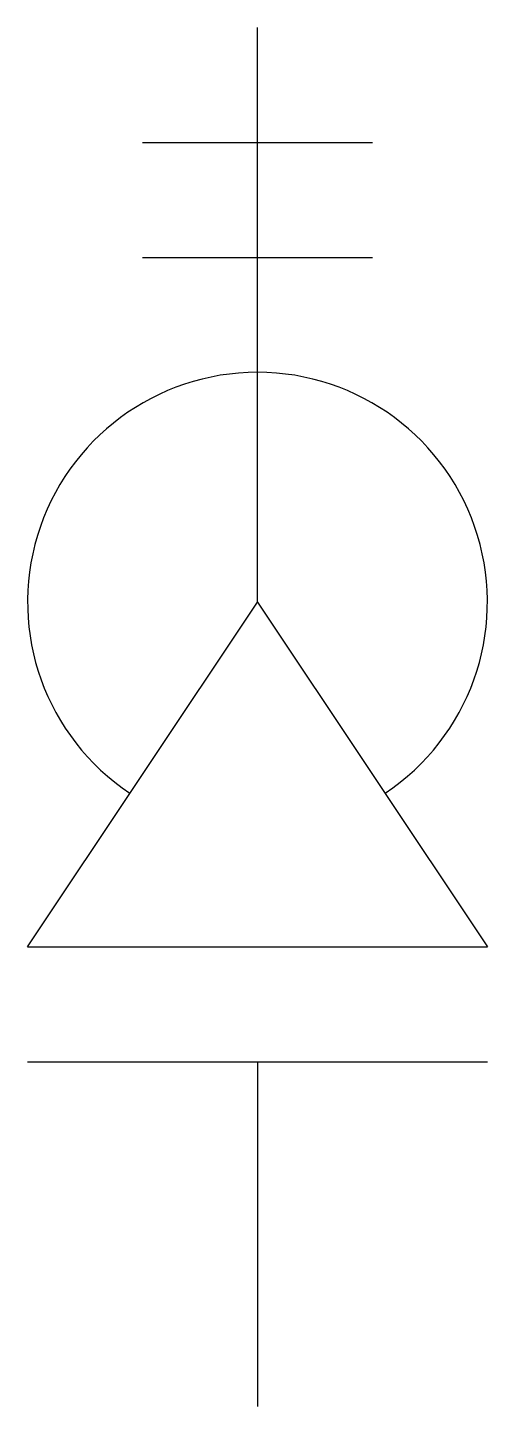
# Model space of a CAD drawing. Extents: x -2 to 2, y -7 to 5.
import ezdxf

# ---------------------------------------------------------------- set-up
doc = ezdxf.new("R2010")
doc.units = 0
doc.header["$LTSCALE"] = 1.2
doc.header["$MEASUREMENT"] = 0
doc.layers.get('0').update_dxf_attribs({"linetype": 'CONTINUOUS'})

msp = doc.modelspace()

# ---------------------------------------------------------------- linework, layer by layer
at = {"ltscale": 0.25}
for p, q in [((0, 0), (0, 5)), ((-1, 4), (1, 4)), ((-1, 3), (1, 3)), ((-2, -3), (0, 0)), ((0, 0), (2, -3))]:
    msp.add_line(p, q, dxfattribs=at)
at = {"ltscale": 0.1}
for p, q in [((-2, -3), (2, -3)), ((-2, -4), (2, -4)), ((0, -4), (0, -7))]:
    msp.add_line(p, q, dxfattribs=at)
at = {"ltscale": 0.25}
msp.add_arc((0, 0), 2, 303.6901, 236.3099, dxfattribs=at)

doc.saveas('drawing.dxf')
